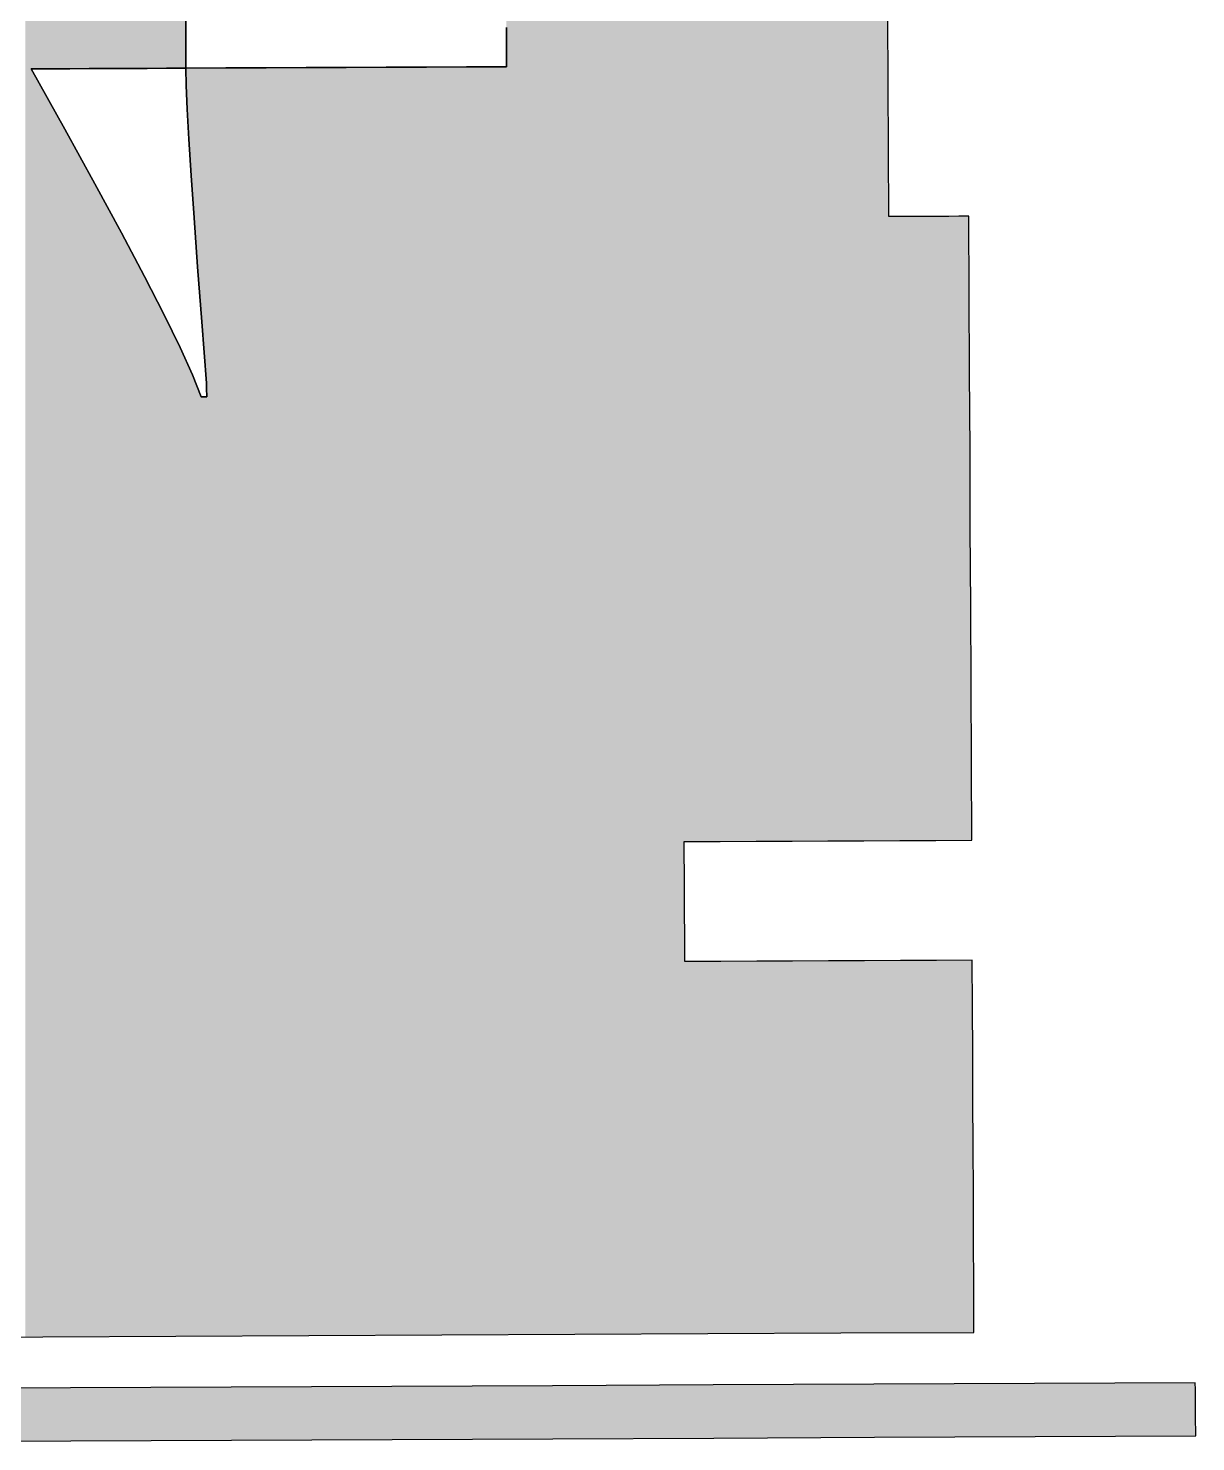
# Model space of a CAD drawing. Extents: x 4.5 to 35.8, y -15.7 to -10.4.
# Drawn here: x 33.65 to 35.815, y -15.619 to -12.997 of the extents above; entities that cross this region are included whole.
import ezdxf

# ---------------------------------------------------------------- set-up
doc = ezdxf.new("R2010")
doc.units = 0
doc.layers.add('LAYER_1', color=7, linetype='CONTINUOUS')

# ---------------------------------------------------------------- blocks, each defined once
blk = doc.blocks.new('*U7')
at = {"layer": 'LAYER_1', "color": 7}
for points in [[(34.7377, -15.4188), (34.6634, -10.3808), (34.7377, -10.3805)], [(34.8663, -15.4182), (34.7377, -10.3805), (34.8663, -10.3799)], [(34.7377, -15.4188), (34.7377, -10.3805), (34.8663, -15.4182)], [(34.8663, -14.5056), (34.8663, -10.3799), (34.8664, -14.5056)], [(34.8664, -14.5056), (34.8663, -10.3799), (34.8664, -10.3799)], [(34.8664, -14.5056), (34.8664, -10.3799), (34.8665, -14.5056)], [(34.8665, -14.5056), (34.8664, -10.3799), (34.8665, -10.3799)], [(34.8665, -14.5056), (34.8665, -10.3799), (34.8667, -14.5056)], [(34.8667, -14.5056), (34.8665, -10.3799), (34.8667, -10.3799)], [(34.8667, -14.5056), (34.8667, -10.3799), (34.8668, -14.5056)], [(34.8668, -14.5056), (34.8667, -10.3799), (34.8668, -10.3799)], [(34.8668, -14.5056), (34.8668, -10.3799), (34.8669, -14.5056)], [(34.8669, -14.5056), (34.8668, -10.3799), (34.8669, -10.3799)], [(34.8669, -14.5056), (34.8669, -10.3799), (34.8671, -14.5056)], [(34.8671, -14.5056), (34.8669, -10.3799), (34.8671, -10.3799)], [(34.8671, -14.5056), (34.8671, -10.3799), (34.8672, -14.5056)], [(34.8672, -14.5056), (34.8671, -10.3799), (34.8672, -10.3799)], [(34.8672, -14.5056), (34.8672, -10.3799), (34.8673, -14.5056)], [(34.8673, -14.5056), (34.8672, -10.3799), (34.8673, -10.3799)], [(34.9024, -14.5054), (34.8673, -10.3799), (34.9024, -10.3797)], [(34.8673, -14.5056), (34.8673, -10.3799), (34.9024, -14.5054)], [(34.9024, -14.5054), (34.9024, -10.3797), (34.9101, -14.5054)], [(34.9101, -14.5054), (34.9024, -10.3797), (34.9101, -10.3797)], [(34.9329, -14.5053), (34.9101, -10.3797), (34.9329, -10.3796)], [(34.9101, -14.5054), (34.9101, -10.3797), (34.9329, -14.5053)], [(34.9329, -14.5053), (34.9329, -10.3796), (34.934, -14.5052)], [(34.934, -14.5052), (34.9329, -10.3796), (34.934, -10.3796)], [(34.9996, -14.505), (34.934, -10.3796), (34.9996, -10.3793)], [(34.934, -14.5052), (34.934, -10.3796), (34.9996, -14.505)], [(34.9996, -14.505), (34.9996, -10.3793), (35.0006, -14.5049)], [(35.0006, -14.5049), (34.9996, -10.3793), (35.0006, -10.3793)], [(35.0662, -14.5046), (35.0006, -10.3793), (35.0662, -10.379)], [(35.0006, -14.5049), (35.0006, -10.3793), (35.0662, -14.5046)], [(35.0662, -14.5046), (35.0662, -10.379), (35.0672, -14.5046)], [(35.0672, -14.5046), (35.0662, -10.379), (35.0672, -10.379)], [(35.0672, -14.5046), (35.0672, -10.379), (35.0673, -14.5046)], [(35.0673, -14.5046), (35.0672, -10.379), (35.0673, -10.379)], [(35.1329, -14.5043), (35.0673, -10.379), (35.1329, -10.3787)], [(35.0673, -14.5046), (35.0673, -10.379), (35.1329, -14.5043)], [(35.1329, -14.5043), (35.1329, -10.3787), (35.134, -14.5043)], [(35.134, -14.5043), (35.1329, -10.3787), (35.134, -10.3787)], [(35.1569, -14.5042), (35.134, -10.3787), (35.1569, -10.3786)], [(35.134, -14.5043), (35.134, -10.3787), (35.1569, -14.5042)], [(35.1996, -14.504), (35.1569, -10.3786), (35.1996, -10.3784)], [(35.1569, -14.5042), (35.1569, -10.3786), (35.1996, -14.504)], [(35.1996, -14.504), (35.1996, -10.3784), (35.2006, -14.504)], [(35.2006, -14.504), (35.1996, -10.3784), (35.2006, -10.3784)], [(35.2319, -14.5039), (35.2006, -10.3784), (35.2319, -10.3783)], [(35.2006, -14.504), (35.2006, -10.3784), (35.2319, -14.5039)], [(35.2319, -14.5039), (35.2319, -10.3783), (35.2336, -14.5039)], [(35.2336, -14.5039), (35.2319, -10.3783), (35.2336, -10.7493)], [(33.9258, -13.0713), (33.9258, -10.384), (33.931, -13.0712)], [(33.931, -13.0712), (33.9258, -10.384), (33.931, -10.384)], [(33.931, -13.0712), (33.931, -10.384), (33.9412, -13.0712)], [(33.9412, -13.0712), (33.931, -10.384), (33.9412, -10.384)], [(34.5363, -12.9959), (34.5363, -10.3814), (34.5364, -13.0201)], [(34.5364, -13.0201), (34.5363, -10.3814), (34.5364, -10.3814)], [(34.5364, -13.0201), (34.5364, -10.3814), (34.5365, -13.0444)], [(34.5365, -13.0444), (34.5364, -10.3814), (34.5365, -10.3814)], [(34.5365, -13.0444), (34.5365, -10.3814), (34.5366, -13.0686)], [(34.5366, -13.0686), (34.5365, -10.3814), (34.5366, -10.3814)], [(34.5729, -15.4196), (34.5366, -10.3814), (34.5729, -10.3812)], [(34.5366, -15.4198), (34.5366, -10.3814), (34.5729, -15.4196)], [(34.6634, -15.4192), (34.5729, -10.3812), (34.6634, -10.3808)], [(34.5729, -15.4196), (34.5729, -10.3812), (34.6634, -15.4192)], [(34.6634, -15.4192), (34.6634, -10.3808), (34.7377, -15.4188)], [(35.2336, -14.5039), (35.2336, -10.7493), (35.2353, -14.5039)], [(35.2353, -14.5039), (35.2336, -10.7493), (35.2353, -11.1204)], [(35.2353, -14.5039), (35.2353, -11.1204), (35.2371, -14.5038)], [(35.2371, -14.5038), (35.2353, -11.1204), (35.2371, -11.4914)], [(35.2371, -14.5038), (35.2371, -11.4914), (35.2388, -14.5038)], [(35.2388, -14.5038), (35.2371, -11.4914), (35.2388, -11.8625)], [(35.2388, -14.5038), (35.2388, -11.8625), (35.2405, -14.5038)], [(35.2405, -14.5038), (35.2388, -11.8625), (35.2405, -12.2335)], [(35.2405, -14.5038), (35.2405, -12.2335), (35.2422, -14.5038)], [(35.2422, -14.5038), (35.2405, -12.2335), (35.2422, -12.6045)], [(35.2422, -14.5038), (35.2422, -12.6045), (35.2439, -14.5038)], [(35.2439, -14.5038), (35.2422, -12.6045), (35.2439, -12.9756)], [(33.6548, -15.4239), (33.6443, -12.8788), (33.6548, -12.8787)], [(33.6443, -15.4239), (33.6443, -12.8788), (33.6548, -15.4239)], [(33.6763, -13.0725), (33.6548, -12.8787), (33.6763, -12.8786)], [(33.6548, -13.0727), (33.6548, -12.8787), (33.6763, -13.0725)], [(33.6763, -13.0725), (33.6763, -12.8786), (33.6853, -13.0725)], [(33.6853, -13.0725), (33.6763, -12.8786), (33.6853, -12.8786)], [(33.6853, -13.0725), (33.6853, -12.8786), (33.6906, -13.0725)], [(33.6906, -13.0725), (33.6853, -12.8786), (33.6906, -12.8786)], [(33.7174, -13.0723), (33.6906, -12.8786), (33.7174, -12.8785)], [(33.6906, -13.0725), (33.6906, -12.8786), (33.7174, -13.0723)], [(33.7265, -13.0723), (33.7174, -12.8785), (33.7265, -12.8784)], [(33.7174, -13.0723), (33.7174, -12.8785), (33.7265, -13.0723)], [(33.7265, -13.0723), (33.7265, -12.8784), (33.7334, -13.0723)], [(33.7334, -13.0723), (33.7265, -12.8784), (33.7334, -12.8784)], [(33.7624, -13.0721), (33.7334, -12.8784), (33.7624, -12.8783)], [(33.7334, -13.0723), (33.7334, -12.8784), (33.7624, -13.0721)], [(33.7733, -13.0721), (33.7624, -12.8783), (33.7733, -12.8782)], [(33.7624, -13.0721), (33.7624, -12.8783), (33.7733, -13.0721)], [(33.7733, -13.0721), (33.7733, -12.8782), (33.7815, -13.072)], [(33.7815, -13.072), (33.7733, -12.8782), (33.7815, -12.8782)], [(33.7983, -13.0719), (33.7815, -12.8782), (33.7983, -12.8781)], [(33.7815, -13.072), (33.7815, -12.8782), (33.7983, -13.0719)], [(33.8227, -13.0718), (33.7983, -12.8781), (33.8227, -12.878)], [(33.7983, -13.0719), (33.7983, -12.8781), (33.8227, -13.0718)], [(33.8227, -13.0718), (33.8227, -12.878), (33.8296, -13.0718)], [(33.8296, -13.0718), (33.8227, -12.878), (33.8296, -12.878)], [(33.8296, -13.0718), (33.8296, -12.878), (33.8342, -13.0717)], [(33.8342, -13.0717), (33.8296, -12.878), (33.8342, -12.878)], [(33.8654, -13.0716), (33.8342, -12.878), (33.8654, -12.8778)], [(33.8342, -13.0717), (33.8342, -12.878), (33.8654, -13.0716)], [(33.8654, -13.0716), (33.8654, -12.8778), (33.87, -13.0716)], [(33.87, -13.0716), (33.8654, -12.8778), (33.87, -12.8778)], [(33.87, -13.0716), (33.87, -12.8778), (33.8777, -13.0715)], [(33.8777, -13.0715), (33.87, -12.8778), (33.8777, -12.8778)], [(33.9015, -13.0714), (33.8777, -12.8778), (33.9015, -12.8777)], [(33.8777, -13.0715), (33.8777, -12.8778), (33.9015, -13.0714)], [(33.9015, -13.0714), (33.9015, -12.8777), (33.9059, -13.0714)], [(33.9059, -13.0714), (33.9015, -12.8777), (33.9059, -12.8777)], [(33.9139, -13.0713), (33.9059, -12.8777), (33.9139, -12.8776)], [(33.9059, -13.0714), (33.9059, -12.8777), (33.9139, -13.0713)], [(33.9139, -13.0713), (33.9139, -12.8776), (33.9154, -13.0713)], [(33.9154, -13.0713), (33.9139, -12.8776), (33.9154, -12.8776)], [(33.9154, -13.0713), (33.9154, -12.8776), (33.9169, -13.0713)], [(33.9169, -13.0713), (33.9154, -12.8776), (33.9169, -12.8776)], [(33.9169, -13.0713), (33.9169, -12.8776), (33.9183, -13.0713)], [(33.9183, -13.0713), (33.9169, -12.8776), (33.9183, -12.8776)], [(33.9183, -13.0713), (33.9183, -12.8776), (33.9198, -13.0713)], [(33.9198, -13.0713), (33.9183, -12.8776), (33.9198, -12.8776)], [(33.9198, -13.0713), (33.9198, -12.8776), (33.9213, -13.0713)], [(33.9213, -13.0713), (33.9198, -12.8776), (33.9213, -12.8776)], [(33.9213, -13.0713), (33.9213, -12.8776), (33.9228, -13.0713)], [(33.9228, -13.0713), (33.9213, -12.8776), (33.9228, -12.8776)], [(33.9228, -13.0713), (33.9228, -12.8776), (33.9231, -13.0713)], [(33.9231, -13.0713), (33.9228, -12.8776), (33.9231, -12.8776)], [(33.9231, -13.0713), (33.9231, -12.8776), (33.9243, -13.0713)], [(33.9243, -13.0713), (33.9231, -12.8776), (33.9243, -12.8776)], [(33.9243, -13.0713), (33.9243, -12.8776), (33.9258, -13.0713)], [(33.9258, -13.0713), (33.9243, -12.8776), (33.9258, -12.8776)], [(33.9412, -13.0712), (33.9412, -12.8775), (33.9413, -13.0712)], [(33.9413, -13.0712), (33.9412, -12.8775), (33.9413, -12.9017)], [(33.9413, -13.0712), (33.9413, -12.9017), (33.9413, -13.0712)], [(33.9413, -13.0712), (33.9413, -12.9017), (33.9413, -12.9259)], [(33.9413, -13.0712), (33.9413, -12.9259), (33.9414, -13.0712)], [(33.9414, -13.0712), (33.9413, -12.9259), (33.9414, -12.9501)], [(33.9414, -13.0712), (33.9414, -12.9501), (33.9415, -13.0712)], [(33.9415, -13.0712), (33.9414, -12.9501), (33.9415, -12.9743)], [(33.9415, -13.0712), (33.9415, -12.9743), (33.9416, -13.0712)], [(33.9416, -13.0712), (33.9415, -12.9743), (33.9416, -12.9985)], [(33.9416, -13.0712), (33.9416, -12.9985), (33.9416, -13.0712)], [(33.9416, -13.0712), (33.9416, -12.9985), (33.9416, -13.0228)], [(35.2439, -14.5038), (35.2439, -12.9756), (35.2456, -14.5038)], [(35.2456, -14.5038), (35.2439, -12.9756), (35.2456, -13.3466)], [(33.9416, -13.0712), (33.9416, -13.0228), (33.9417, -13.0712)], [(33.9417, -13.0712), (33.9416, -13.0228), (33.9417, -13.047)], [(33.9417, -13.0712), (33.9417, -13.047), (33.9418, -13.0712)], [(33.6548, -15.4239), (33.6548, -13.0727), (33.6763, -15.4238)], [(33.6763, -15.4238), (33.6548, -13.0727), (33.6763, -13.1111)], [(33.9425, -13.1035), (33.9418, -13.0712), (33.9425, -13.0712)], [(33.9425, -13.1035), (33.9425, -13.0712), (33.9444, -13.1474)], [(33.9444, -13.1474), (33.9425, -13.0712), (33.9444, -13.0712)], [(33.9444, -13.1474), (33.9444, -13.0712), (33.9474, -13.2029)], [(33.9474, -13.2029), (33.9444, -13.0712), (33.9474, -13.0712)], [(33.9516, -13.2701), (33.9474, -13.0712), (33.9516, -13.0711)], [(33.9474, -13.2029), (33.9474, -13.0712), (33.9516, -13.2701)], [(33.9516, -13.2701), (33.9516, -13.0711), (33.954, -13.3045)], [(33.954, -13.3045), (33.9516, -13.0711), (33.954, -13.0711)], [(33.954, -13.3045), (33.954, -13.0711), (33.957, -13.3489)], [(33.957, -13.3489), (33.954, -13.0711), (33.957, -13.0711)], [(33.957, -13.3489), (33.957, -13.0711), (33.9636, -13.4394)], [(33.9636, -13.4394), (33.957, -13.0711), (33.9636, -13.0711)], [(33.9636, -13.4394), (33.9636, -13.0711), (33.9703, -13.5287)], [(33.9703, -13.5287), (33.9636, -13.0711), (33.9703, -13.0711)], [(33.9703, -13.5287), (33.9703, -13.0711), (33.9713, -13.5416)], [(33.9713, -13.5416), (33.9703, -13.0711), (33.9713, -13.0711)], [(33.9713, -13.5416), (33.9713, -13.0711), (33.9716, -13.5454)], [(33.9716, -13.5454), (33.9713, -13.0711), (33.9716, -13.0711)], [(33.9716, -13.5454), (33.9716, -13.0711), (33.9729, -13.5615)], [(33.9729, -13.5615), (33.9716, -13.0711), (33.9729, -13.0711)], [(33.9742, -13.5779), (33.9729, -13.0711), (33.9742, -13.071)], [(33.9729, -13.5615), (33.9729, -13.0711), (33.9742, -13.5779)], [(33.9742, -13.5779), (33.9742, -13.071), (33.9754, -13.5941)], [(33.9754, -13.5941), (33.9742, -13.071), (33.9754, -13.071)], [(33.9754, -13.5941), (33.9754, -13.071), (33.9767, -13.6102)], [(33.9767, -13.6102), (33.9754, -13.071), (33.9767, -13.071)], [(33.9767, -13.6102), (33.9767, -13.071), (33.978, -13.6263)], [(33.978, -13.6263), (33.9767, -13.071), (33.978, -13.071)], [(33.978, -13.6263), (33.978, -13.071), (33.9793, -13.6425)], [(33.9793, -13.6425), (33.978, -13.071), (33.9793, -13.071)], [(33.9793, -13.6425), (33.9793, -13.071), (33.9803, -13.6553)], [(33.9803, -13.6553), (33.9793, -13.071), (33.9803, -13.071)], [(33.9803, -13.6553), (33.9803, -13.071), (33.9803, -13.6585)], [(33.9803, -13.6585), (33.9803, -13.071), (33.9803, -13.071)], [(33.9803, -13.6585), (33.9803, -13.071), (33.9803, -13.6616)], [(33.9803, -13.6616), (33.9803, -13.071), (33.9803, -13.071)], [(33.9803, -13.6616), (33.9803, -13.071), (33.9804, -13.6648)], [(33.9804, -13.6648), (33.9803, -13.071), (33.9804, -13.071)], [(33.9804, -13.6648), (33.9804, -13.071), (33.9804, -13.6679)], [(33.9804, -13.6679), (33.9804, -13.071), (33.9804, -13.071)], [(33.9804, -13.6679), (33.9804, -13.071), (33.9804, -13.6711)], [(33.9804, -13.6711), (33.9804, -13.071), (33.9804, -13.071)], [(33.9804, -13.6711), (33.9804, -13.071), (33.9805, -13.6743)], [(33.9805, -13.6743), (33.9804, -13.071), (33.9805, -13.071)], [(34.0155, -15.4222), (33.9805, -13.071), (34.0155, -13.0709)], [(33.9805, -13.6743), (33.9805, -13.071), (33.9805, -13.6774)], [(33.9805, -13.6774), (33.9805, -13.071), (33.9805, -13.071)], [(33.9805, -13.6774), (33.9805, -13.071), (33.9805, -13.6806)], [(33.9805, -13.6806), (33.9805, -13.071), (33.9805, -13.071)], [(33.9805, -15.4224), (33.9805, -13.071), (34.0155, -15.4222)], [(34.0155, -15.4222), (34.0155, -13.0709), (34.0161, -15.4222)], [(34.0161, -15.4222), (34.0155, -13.0709), (34.0161, -13.0709)], [(34.0786, -15.4219), (34.0161, -13.0709), (34.0786, -13.0706)], [(34.0161, -15.4222), (34.0161, -13.0709), (34.0786, -15.4219)], [(34.0898, -15.4218), (34.0786, -13.0706), (34.0898, -13.0705)], [(34.0786, -15.4219), (34.0786, -13.0706), (34.0898, -15.4218)], [(34.0898, -15.4218), (34.0898, -13.0705), (34.0905, -15.4218)], [(34.0905, -15.4218), (34.0898, -13.0705), (34.0905, -13.0705)], [(34.1642, -15.4215), (34.0905, -13.0705), (34.1642, -13.0702)], [(34.0905, -15.4218), (34.0905, -13.0705), (34.1642, -15.4215)], [(34.1642, -15.4215), (34.1642, -13.0702), (34.1649, -15.4215)], [(34.1649, -15.4215), (34.1642, -13.0702), (34.1649, -13.0702)], [(34.1649, -15.4215), (34.1649, -13.0702), (34.1699, -15.4215)], [(34.1699, -15.4215), (34.1649, -13.0702), (34.1699, -13.0702)], [(34.2385, -15.4212), (34.1699, -13.0702), (34.2385, -13.0699)], [(34.1699, -15.4215), (34.1699, -13.0702), (34.2385, -15.4212)], [(34.2385, -15.4212), (34.2385, -13.0699), (34.2392, -15.4212)], [(34.2392, -15.4212), (34.2385, -13.0699), (34.2392, -13.0699)], [(34.2392, -15.4212), (34.2392, -13.0699), (34.2434, -15.4211)], [(34.2434, -15.4211), (34.2392, -13.0699), (34.2434, -13.0699)], [(34.3128, -15.4208), (34.2434, -13.0699), (34.3128, -13.0696)], [(34.2434, -15.4211), (34.2434, -13.0699), (34.3128, -15.4208)], [(34.3128, -15.4208), (34.3128, -13.0696), (34.3136, -15.4208)], [(34.3136, -15.4208), (34.3128, -13.0696), (34.3136, -13.0696)], [(34.3871, -15.4205), (34.3136, -13.0696), (34.3871, -13.0693)], [(34.3136, -15.4208), (34.3136, -13.0696), (34.3871, -15.4205)], [(34.3879, -15.4205), (34.3871, -13.0693), (34.3879, -13.0692)], [(34.3871, -15.4205), (34.3871, -13.0693), (34.3879, -15.4205)], [(34.3879, -15.4205), (34.3879, -13.0692), (34.4081, -15.4204)], [(34.4081, -15.4204), (34.3879, -13.0692), (34.4081, -13.0692)], [(34.4166, -15.4203), (34.4081, -13.0692), (34.4166, -13.0691)], [(34.4081, -15.4204), (34.4081, -13.0692), (34.4166, -15.4203)], [(34.4614, -15.4201), (34.4166, -13.0691), (34.4614, -13.069)], [(34.4166, -15.4203), (34.4166, -13.0691), (34.4614, -15.4201)], [(34.4623, -15.4201), (34.4614, -13.069), (34.4623, -13.0689)], [(34.4614, -15.4201), (34.4614, -13.069), (34.4623, -15.4201)], [(34.5358, -15.4198), (34.4623, -13.0689), (34.5358, -13.0686)], [(34.4623, -15.4201), (34.4623, -13.0689), (34.5358, -15.4198)], [(34.5358, -15.4198), (34.5358, -13.0686), (34.5359, -15.4198)], [(34.5359, -15.4198), (34.5358, -13.0686), (34.5359, -13.0686)], [(34.5359, -15.4198), (34.5359, -13.0686), (34.536, -15.4198)], [(34.536, -15.4198), (34.5359, -13.0686), (34.536, -13.0686)], [(34.536, -15.4198), (34.536, -13.0686), (34.5361, -15.4198)], [(34.5361, -15.4198), (34.536, -13.0686), (34.5361, -13.0686)], [(34.5361, -15.4198), (34.5361, -13.0686), (34.5362, -15.4198)], [(34.5362, -15.4198), (34.5361, -13.0686), (34.5362, -13.0686)], [(34.5362, -15.4198), (34.5362, -13.0686), (34.5363, -15.4198)], [(34.5363, -15.4198), (34.5362, -13.0686), (34.5363, -13.0686)], [(34.5363, -15.4198), (34.5363, -13.0686), (34.5364, -15.4198)], [(34.5364, -15.4198), (34.5363, -13.0686), (34.5364, -13.0686)], [(34.5364, -15.4198), (34.5364, -13.0686), (34.5365, -15.4198)], [(34.5365, -15.4198), (34.5364, -13.0686), (34.5365, -13.0686)], [(34.5365, -15.4198), (34.5365, -13.0686), (34.5366, -15.4198)], [(34.5366, -15.4198), (34.5365, -13.0686), (34.5366, -13.0686)], [(33.6763, -15.4238), (33.6763, -13.1111), (33.6853, -15.4237)], [(33.6853, -15.4237), (33.6763, -13.1111), (33.6853, -13.1271)], [(33.6853, -15.4237), (33.6853, -13.1271), (33.6906, -15.4237)], [(33.6906, -15.4237), (33.6853, -13.1271), (33.6906, -13.1366)], [(33.6906, -15.4237), (33.6906, -13.1366), (33.7174, -15.4236)], [(33.7174, -15.4236), (33.6906, -13.1366), (33.7174, -13.1842)], [(33.7174, -15.4236), (33.7174, -13.1842), (33.7265, -15.4235)], [(33.7265, -15.4235), (33.7174, -13.1842), (33.7265, -13.2007)], [(33.7265, -15.4235), (33.7265, -13.2007), (33.7334, -15.4235)], [(33.7334, -15.4235), (33.7265, -13.2007), (33.7334, -13.2132)], [(33.7334, -15.4235), (33.7334, -13.2132), (33.7624, -15.4234)], [(33.7624, -15.4234), (33.7334, -13.2132), (33.7624, -13.2657)], [(33.7624, -15.4234), (33.7624, -13.2657), (33.7733, -15.4233)], [(33.7733, -15.4233), (33.7624, -13.2657), (33.7733, -13.2855)], [(33.7733, -15.4233), (33.7733, -13.2855), (33.7815, -15.4233)], [(33.7815, -15.4233), (33.7733, -13.2855), (33.7815, -13.3006)], [(33.7815, -15.4233), (33.7815, -13.3006), (33.7983, -15.4232)], [(33.7983, -15.4232), (33.7815, -13.3006), (33.7983, -13.3316)], [(33.7983, -15.4232), (33.7983, -13.3316), (33.8227, -15.4231)], [(33.8227, -15.4231), (33.7983, -13.3316), (33.8227, -13.3767)], [(35.2642, -14.5037), (35.2456, -13.3466), (35.2642, -13.3465)], [(35.2456, -14.5038), (35.2456, -13.3466), (35.2642, -14.5037)], [(35.2642, -14.5037), (35.2642, -13.3465), (35.2662, -14.5037)], [(35.2662, -14.5037), (35.2642, -13.3465), (35.2662, -13.3465)], [(35.2662, -14.5037), (35.2662, -13.3465), (35.2673, -14.5037)], [(35.2673, -14.5037), (35.2662, -13.3465), (35.2673, -13.3465)], [(35.2828, -14.5036), (35.2673, -13.3465), (35.2828, -13.3464)], [(35.2673, -14.5037), (35.2673, -13.3465), (35.2828, -14.5036)], [(35.3014, -14.5035), (35.2828, -13.3464), (35.3014, -13.3463)], [(35.2828, -14.5036), (35.2828, -13.3464), (35.3014, -14.5035)], [(35.32, -14.5035), (35.3014, -13.3463), (35.32, -13.3462)], [(35.3014, -14.5035), (35.3014, -13.3463), (35.32, -14.5035)], [(35.3329, -14.5034), (35.32, -13.3462), (35.3329, -13.3461)], [(35.32, -14.5035), (35.32, -13.3462), (35.3329, -14.5034)], [(35.3329, -14.5034), (35.3329, -13.3461), (35.334, -14.5034)], [(35.334, -14.5034), (35.3329, -13.3461), (35.334, -13.3461)], [(35.334, -14.5034), (35.334, -13.3461), (35.3385, -14.5034)], [(35.3385, -14.5034), (35.334, -13.3461), (35.3385, -13.3461)], [(35.3571, -14.5033), (35.3385, -13.3461), (35.3571, -13.346)], [(35.3385, -14.5034), (35.3385, -13.3461), (35.3571, -14.5033)], [(35.3757, -14.5032), (35.3571, -13.346), (35.3757, -13.3459)], [(35.3571, -14.5033), (35.3571, -13.346), (35.3757, -14.5032)], [(35.3943, -14.5031), (35.3757, -13.3459), (35.3943, -13.3458)], [(35.3757, -14.5032), (35.3757, -13.3459), (35.3943, -14.5031)], [(35.3943, -14.5031), (35.3943, -13.3458), (35.395, -14.5031)], [(35.395, -14.5031), (35.3943, -13.3458), (35.395, -13.4905)], [(33.8227, -15.4231), (33.8227, -13.3767), (33.8296, -15.4231)], [(33.8296, -15.4231), (33.8227, -13.3767), (33.8296, -13.3898)], [(33.8296, -15.4231), (33.8296, -13.3898), (33.8342, -15.423)], [(33.8342, -15.423), (33.8296, -13.3898), (33.8342, -13.3984)], [(33.8342, -15.423), (33.8342, -13.3984), (33.8654, -15.4229)], [(33.8654, -15.4229), (33.8342, -13.3984), (33.8654, -13.4577)], [(33.8654, -15.4229), (33.8654, -13.4577), (33.87, -15.4229)], [(33.87, -15.4229), (33.8654, -13.4577), (33.87, -13.4668)], [(33.87, -15.4229), (33.87, -13.4668), (33.8777, -15.4228)], [(33.8777, -15.4228), (33.87, -13.4668), (33.8777, -13.4818)], [(33.8777, -15.4228), (33.8777, -13.4818), (33.9015, -15.4227)], [(33.9015, -15.4227), (33.8777, -13.4818), (33.9015, -13.5286)], [(35.395, -14.5031), (35.395, -13.4905), (35.3956, -14.5031)], [(35.3956, -14.5031), (35.395, -13.4905), (35.3956, -13.6351)], [(33.9015, -15.4227), (33.9015, -13.5286), (33.9059, -15.4227)], [(33.9059, -15.4227), (33.9015, -13.5286), (33.9059, -13.5377)], [(33.9059, -15.4227), (33.9059, -13.5377), (33.9139, -15.4227)], [(33.9139, -15.4227), (33.9059, -13.5377), (33.9139, -13.5541)], [(33.9139, -15.4227), (33.9139, -13.5541), (33.9154, -15.4227)], [(33.9154, -15.4227), (33.9139, -13.5541), (33.9154, -13.5571)], [(33.9154, -15.4227), (33.9154, -13.5571), (33.9169, -15.4226)], [(33.9169, -15.4226), (33.9154, -13.5571), (33.9169, -13.5602)], [(33.9169, -15.4226), (33.9169, -13.5602), (33.9183, -15.4226)], [(33.9183, -15.4226), (33.9169, -13.5602), (33.9183, -13.5632)], [(33.9183, -15.4226), (33.9183, -13.5632), (33.9198, -15.4226)], [(33.9198, -15.4226), (33.9183, -13.5632), (33.9198, -13.5663)], [(33.9198, -15.4226), (33.9198, -13.5663), (33.9213, -15.4226)], [(33.9213, -15.4226), (33.9198, -13.5663), (33.9213, -13.5693)], [(33.9213, -15.4226), (33.9213, -13.5693), (33.9228, -15.4226)], [(33.9228, -15.4226), (33.9213, -13.5693), (33.9228, -13.5724)], [(33.9228, -15.4226), (33.9228, -13.5724), (33.9231, -15.4226)], [(33.9231, -15.4226), (33.9228, -13.5724), (33.9231, -13.573)], [(33.9231, -15.4226), (33.9231, -13.573), (33.9243, -15.4226)], [(33.9243, -15.4226), (33.9231, -13.573), (33.9243, -13.5754)], [(33.9243, -15.4226), (33.9243, -13.5754), (33.9258, -15.4226)], [(33.9258, -15.4226), (33.9243, -13.5754), (33.9258, -13.5785)], [(33.9258, -15.4226), (33.9258, -13.5785), (33.931, -15.4226)], [(33.931, -15.4226), (33.9258, -13.5785), (33.931, -13.5894)], [(33.931, -15.4226), (33.931, -13.5894), (33.9412, -15.4225)], [(33.9412, -15.4225), (33.931, -13.5894), (33.9412, -13.6118)], [(33.9412, -15.4225), (33.9412, -13.6118), (33.9413, -15.4225)], [(33.9413, -15.4225), (33.9412, -13.6118), (33.9413, -13.6119)], [(33.9413, -15.4225), (33.9413, -13.6119), (33.9413, -15.4225)], [(33.9413, -15.4225), (33.9413, -13.6119), (33.9413, -13.6121)], [(33.9413, -15.4225), (33.9413, -13.6121), (33.9414, -15.4225)], [(33.9414, -15.4225), (33.9413, -13.6121), (33.9414, -13.6123)], [(33.9414, -15.4225), (33.9414, -13.6123), (33.9415, -15.4225)], [(33.9415, -15.4225), (33.9414, -13.6123), (33.9415, -13.6125)], [(33.9415, -15.4225), (33.9415, -13.6125), (33.9416, -15.4225)], [(33.9416, -15.4225), (33.9415, -13.6125), (33.9416, -13.6126)], [(33.9416, -15.4225), (33.9416, -13.6126), (33.9416, -15.4225)], [(33.9416, -15.4225), (33.9416, -13.6126), (33.9416, -13.6128)], [(33.9416, -15.4225), (33.9416, -13.6128), (33.9417, -15.4225)], [(33.9417, -15.4225), (33.9416, -13.6128), (33.9417, -13.6129)], [(33.9417, -15.4225), (33.9417, -13.6129), (33.9418, -15.4225)], [(33.9418, -15.4225), (33.9417, -13.6129), (33.9418, -13.6131)], [(33.9418, -15.4225), (33.9418, -13.6131), (33.9425, -15.4225)], [(33.9425, -15.4225), (33.9418, -13.6131), (33.9425, -13.6148)], [(33.9425, -15.4225), (33.9425, -13.6148), (33.9444, -15.4225)], [(33.9444, -15.4225), (33.9425, -13.6148), (33.9444, -13.6189)], [(33.9444, -15.4225), (33.9444, -13.6189), (33.9474, -15.4225)], [(33.9474, -15.4225), (33.9444, -13.6189), (33.9474, -13.6256)], [(33.9474, -15.4225), (33.9474, -13.6256), (33.9516, -15.4225)], [(33.9516, -15.4225), (33.9474, -13.6256), (33.9516, -13.6349)], [(33.9516, -15.4225), (33.9516, -13.6349), (33.954, -15.4225)], [(33.954, -15.4225), (33.9516, -13.6349), (33.954, -13.6401)], [(33.954, -15.4225), (33.954, -13.6401), (33.957, -15.4225)], [(33.957, -15.4225), (33.954, -13.6401), (33.957, -13.6476)], [(33.957, -15.4225), (33.957, -13.6476), (33.9636, -15.4224)], [(33.9636, -15.4224), (33.957, -13.6476), (33.9636, -13.6639)], [(35.3956, -14.5031), (35.3956, -13.6351), (35.3963, -14.5031)], [(35.3963, -14.5031), (35.3956, -13.6351), (35.3963, -13.7798)], [(33.9636, -15.4224), (33.9636, -13.6639), (33.9703, -15.4224)], [(33.9703, -15.4224), (33.9636, -13.6639), (33.9703, -13.6806)], [(33.9703, -15.4224), (33.9703, -13.6806), (33.9713, -15.4224)], [(33.9713, -15.4224), (33.9703, -13.6806), (33.9713, -13.6806)], [(33.9713, -15.4224), (33.9713, -13.6806), (33.9716, -15.4224)], [(33.9716, -15.4224), (33.9713, -13.6806), (33.9716, -13.6806)], [(33.9716, -15.4224), (33.9716, -13.6806), (33.9729, -15.4224)], [(33.9729, -15.4224), (33.9716, -13.6806), (33.9729, -13.6806)], [(33.9729, -15.4224), (33.9729, -13.6806), (33.9742, -15.4224)], [(33.9742, -15.4224), (33.9729, -13.6806), (33.9742, -13.6806)], [(33.9742, -15.4224), (33.9742, -13.6806), (33.9754, -15.4224)], [(33.9754, -15.4224), (33.9742, -13.6806), (33.9754, -13.6806)], [(33.9754, -15.4224), (33.9754, -13.6806), (33.9767, -15.4224)], [(33.9767, -15.4224), (33.9754, -13.6806), (33.9767, -13.6806)], [(33.9767, -15.4224), (33.9767, -13.6806), (33.978, -15.4224)], [(33.978, -15.4224), (33.9767, -13.6806), (33.978, -13.6806)], [(33.978, -15.4224), (33.978, -13.6806), (33.9793, -15.4224)], [(33.9793, -15.4224), (33.978, -13.6806), (33.9793, -13.6806)], [(33.9793, -15.4224), (33.9793, -13.6806), (33.9803, -15.4224)], [(33.9803, -15.4224), (33.9793, -13.6806), (33.9803, -13.6806)], [(33.9803, -15.4224), (33.9803, -13.6806), (33.9803, -15.4224)], [(33.9803, -15.4224), (33.9803, -13.6806), (33.9803, -13.6806)], [(33.9803, -15.4224), (33.9803, -13.6806), (33.9803, -15.4224)], [(33.9803, -15.4224), (33.9803, -13.6806), (33.9803, -13.6806)], [(33.9803, -15.4224), (33.9803, -13.6806), (33.9804, -15.4224)], [(33.9804, -15.4224), (33.9803, -13.6806), (33.9804, -13.6806)], [(33.9804, -15.4224), (33.9804, -13.6806), (33.9804, -15.4224)], [(33.9804, -15.4224), (33.9804, -13.6806), (33.9804, -13.6806)], [(33.9804, -15.4224), (33.9804, -13.6806), (33.9804, -15.4224)], [(33.9804, -15.4224), (33.9804, -13.6806), (33.9804, -13.6806)], [(33.9804, -15.4224), (33.9804, -13.6806), (33.9805, -15.4224)], [(33.9805, -15.4224), (33.9804, -13.6806), (33.9805, -13.6806)], [(33.9805, -15.4224), (33.9805, -13.6806), (33.9805, -15.4224)], [(33.9805, -15.4224), (33.9805, -13.6806), (33.9805, -13.6806)], [(33.9805, -15.4224), (33.9805, -13.6806), (33.9805, -15.4224)], [(33.9805, -15.4224), (33.9805, -13.6806), (33.9805, -13.6806)], [(35.3963, -14.5031), (35.3963, -13.7798), (35.3969, -14.5031)], [(35.3969, -14.5031), (35.3963, -13.7798), (35.3969, -13.9244)], [(35.3969, -14.5031), (35.3969, -13.9244), (35.3976, -14.5031)], [(35.3976, -14.5031), (35.3969, -13.9244), (35.3976, -14.0691)], [(35.3976, -14.5031), (35.3976, -14.0691), (35.3982, -14.5031)], [(35.3982, -14.5031), (35.3976, -14.0691), (35.3982, -14.2138)], [(35.3982, -14.5031), (35.3982, -14.2138), (35.3989, -14.5031)], [(35.3989, -14.5031), (35.3982, -14.2138), (35.3989, -14.3584)], [(35.3989, -14.5031), (35.3989, -14.3584), (35.3996, -14.5031)], [(34.8663, -15.4182), (34.8663, -14.5056), (34.8664, -15.4182)], [(34.8664, -15.4182), (34.8663, -14.5056), (34.8664, -14.5334)], [(34.8664, -15.4182), (34.8664, -14.5334), (34.8665, -15.4182)], [(34.8665, -15.4182), (34.8664, -14.5334), (34.8665, -14.5612)], [(34.8665, -15.4182), (34.8665, -14.5612), (34.8667, -15.4182)], [(34.8667, -15.4182), (34.8665, -14.5612), (34.8667, -14.589)], [(34.8667, -15.4182), (34.8667, -14.589), (34.8668, -15.4182)], [(34.8668, -15.4182), (34.8667, -14.589), (34.8668, -14.6169)], [(34.8668, -15.4182), (34.8668, -14.6169), (34.8669, -15.4182)], [(34.8669, -15.4182), (34.8668, -14.6169), (34.8669, -14.6447)], [(34.8669, -15.4182), (34.8669, -14.6447), (34.8671, -15.4182)], [(34.8671, -15.4182), (34.8669, -14.6447), (34.8671, -14.6725)], [(34.8671, -15.4182), (34.8671, -14.6725), (34.8672, -15.4182)], [(34.8672, -15.4182), (34.8671, -14.6725), (34.8672, -14.7003)], [(34.8672, -15.4182), (34.8672, -14.7003), (34.8673, -15.4182)], [(34.8673, -15.4182), (34.8672, -14.7003), (34.8673, -14.7281)], [(34.9024, -15.4181), (34.8673, -14.7281), (34.9024, -14.728)], [(34.8673, -15.4182), (34.8673, -14.7281), (34.9024, -15.4181)], [(34.9101, -15.418), (34.9024, -14.728), (34.9101, -14.7279)], [(34.9024, -15.4181), (34.9024, -14.728), (34.9101, -15.418)], [(34.9329, -15.4179), (34.9101, -14.7279), (34.9329, -14.7278)], [(34.9101, -15.418), (34.9101, -14.7279), (34.9329, -15.4179)], [(34.9329, -15.4179), (34.9329, -14.7278), (34.934, -15.4179)], [(34.934, -15.4179), (34.9329, -14.7278), (34.934, -14.7278)], [(34.9996, -15.4176), (34.934, -14.7278), (34.9996, -14.7275)], [(34.934, -15.4179), (34.934, -14.7278), (34.9996, -15.4176)], [(34.9996, -15.4176), (34.9996, -14.7275), (35.0006, -15.4176)], [(35.0006, -15.4176), (34.9996, -14.7275), (35.0006, -14.7275)], [(35.0662, -15.4173), (35.0006, -14.7275), (35.0662, -14.7272)], [(35.0006, -15.4176), (35.0006, -14.7275), (35.0662, -15.4173)], [(35.0662, -15.4173), (35.0662, -14.7272), (35.0672, -15.4173)], [(35.0672, -15.4173), (35.0662, -14.7272), (35.0672, -14.7272)], [(35.0672, -15.4173), (35.0672, -14.7272), (35.0673, -15.4173)], [(35.0673, -15.4173), (35.0672, -14.7272), (35.0673, -14.7272)], [(35.1329, -15.417), (35.0673, -14.7272), (35.1329, -14.7269)], [(35.0673, -15.4173), (35.0673, -14.7272), (35.1329, -15.417)], [(35.1329, -15.417), (35.1329, -14.7269), (35.134, -15.417)], [(35.134, -15.417), (35.1329, -14.7269), (35.134, -14.7269)], [(35.1569, -15.4169), (35.134, -14.7269), (35.1569, -14.7268)], [(35.134, -15.417), (35.134, -14.7269), (35.1569, -15.4169)], [(35.1996, -15.4167), (35.1569, -14.7268), (35.1996, -14.7266)], [(35.1569, -15.4169), (35.1569, -14.7268), (35.1996, -15.4167)], [(35.1996, -15.4167), (35.1996, -14.7266), (35.2006, -15.4167)], [(35.2006, -15.4167), (35.1996, -14.7266), (35.2006, -14.7266)], [(35.2319, -15.4165), (35.2006, -14.7266), (35.2319, -14.7265)], [(35.2006, -15.4167), (35.2006, -14.7266), (35.2319, -15.4165)], [(35.2336, -15.4165), (35.2319, -14.7265), (35.2336, -14.7264)], [(35.2319, -15.4165), (35.2319, -14.7265), (35.2336, -15.4165)], [(35.2336, -15.4165), (35.2336, -14.7264), (35.2353, -15.4165)], [(35.2353, -15.4165), (35.2336, -14.7264), (35.2353, -14.7264)], [(35.2353, -15.4165), (35.2353, -14.7264), (35.2371, -15.4165)], [(35.2371, -15.4165), (35.2353, -14.7264), (35.2371, -14.7264)], [(35.2371, -15.4165), (35.2371, -14.7264), (35.2388, -15.4165)], [(35.2388, -15.4165), (35.2371, -14.7264), (35.2388, -14.7264)], [(35.2388, -15.4165), (35.2388, -14.7264), (35.2405, -15.4165)], [(35.2405, -15.4165), (35.2388, -14.7264), (35.2405, -14.7264)], [(35.2405, -15.4165), (35.2405, -14.7264), (35.2422, -15.4165)], [(35.2422, -15.4165), (35.2405, -14.7264), (35.2422, -14.7264)], [(35.2422, -15.4165), (35.2422, -14.7264), (35.2439, -15.4165)], [(35.2439, -15.4165), (35.2422, -14.7264), (35.2439, -14.7264)], [(35.2439, -15.4165), (35.2439, -14.7264), (35.2456, -15.4165)], [(35.2456, -15.4165), (35.2439, -14.7264), (35.2456, -14.7264)], [(35.2642, -15.4164), (35.2456, -14.7264), (35.2642, -14.7263)], [(35.2456, -15.4165), (35.2456, -14.7264), (35.2642, -15.4164)], [(35.2642, -15.4164), (35.2642, -14.7263), (35.2662, -15.4164)], [(35.2662, -15.4164), (35.2642, -14.7263), (35.2662, -14.7263)], [(35.2662, -15.4164), (35.2662, -14.7263), (35.2673, -15.4164)], [(35.2673, -15.4164), (35.2662, -14.7263), (35.2673, -14.7263)], [(35.2828, -15.4163), (35.2673, -14.7263), (35.2828, -14.7262)], [(35.2673, -15.4164), (35.2673, -14.7263), (35.2828, -15.4163)], [(35.3014, -15.4162), (35.2828, -14.7262), (35.3014, -14.7261)], [(35.2828, -15.4163), (35.2828, -14.7262), (35.3014, -15.4162)], [(35.32, -15.4161), (35.3014, -14.7261), (35.32, -14.726)], [(35.3014, -15.4162), (35.3014, -14.7261), (35.32, -15.4161)], [(35.32, -15.4161), (35.32, -14.726), (35.3329, -15.4161)], [(35.3329, -15.4161), (35.32, -14.726), (35.3329, -14.726)], [(35.3329, -15.4161), (35.3329, -14.726), (35.334, -15.4161)], [(35.334, -15.4161), (35.3329, -14.726), (35.334, -14.726)], [(35.334, -15.4161), (35.334, -14.726), (35.3385, -15.416)], [(35.3385, -15.416), (35.334, -14.726), (35.3385, -14.726)], [(35.3571, -15.416), (35.3385, -14.726), (35.3571, -14.7259)], [(35.3385, -15.416), (35.3385, -14.726), (35.3571, -15.416)], [(35.3757, -15.4159), (35.3571, -14.7259), (35.3757, -14.7258)], [(35.3571, -15.416), (35.3571, -14.7259), (35.3757, -15.4159)], [(35.3943, -15.4158), (35.3757, -14.7258), (35.3943, -14.7257)], [(35.3757, -15.4159), (35.3757, -14.7258), (35.3943, -15.4158)], [(35.3943, -15.4158), (35.3943, -14.7257), (35.395, -15.4158)], [(35.395, -15.4158), (35.3943, -14.7257), (35.395, -14.7257)], [(35.395, -15.4158), (35.395, -14.7257), (35.3956, -15.4158)], [(35.3956, -15.4158), (35.395, -14.7257), (35.3956, -14.7257)], [(35.3956, -15.4158), (35.3956, -14.7257), (35.3963, -15.4158)], [(35.3963, -15.4158), (35.3956, -14.7257), (35.3963, -14.7257)], [(35.3963, -15.4158), (35.3963, -14.7257), (35.3969, -15.4158)], [(35.3969, -15.4158), (35.3963, -14.7257), (35.3969, -14.7257)], [(35.3969, -15.4158), (35.3969, -14.7257), (35.3976, -15.4158)], [(35.3976, -15.4158), (35.3969, -14.7257), (35.3976, -14.7257)], [(35.3976, -15.4158), (35.3976, -14.7257), (35.3982, -15.4158)], [(35.3982, -15.4158), (35.3976, -14.7257), (35.3982, -14.7257)], [(35.3982, -15.4158), (35.3982, -14.7257), (35.3989, -15.4158)], [(35.3989, -15.4158), (35.3982, -14.7257), (35.3989, -14.7257)], [(35.3989, -15.4158), (35.3989, -14.7257), (35.3996, -15.4158)], [(35.3996, -15.4158), (35.3989, -14.7257), (35.3996, -14.7257)], [(35.3996, -15.4158), (35.3996, -14.7257), (35.4006, -15.4158)], [(35.4006, -15.4158), (35.3996, -14.7257), (35.4006, -14.7257)], [(35.4006, -15.4158), (35.4006, -14.7257), (35.401, -15.4158)], [(35.401, -15.4158), (35.4006, -14.7257), (35.401, -14.8119)], [(35.401, -15.4158), (35.401, -14.8119), (35.4014, -15.4158)], [(35.4014, -15.4158), (35.401, -14.8119), (35.4014, -14.8982)], [(35.4014, -15.4158), (35.4014, -14.8982), (35.4018, -15.4158)], [(35.4018, -15.4158), (35.4014, -14.8982), (35.4018, -14.9844)], [(35.4018, -15.4158), (35.4018, -14.9844), (35.4021, -15.4158)], [(35.4021, -15.4158), (35.4018, -14.9844), (35.4021, -15.0707)], [(35.4021, -15.4158), (35.4021, -15.0707), (35.4025, -15.4158)], [(35.4025, -15.4158), (35.4021, -15.0707), (35.4025, -15.157)], [(35.4025, -15.4158), (35.4025, -15.157), (35.4029, -15.4158)], [(35.4029, -15.4158), (35.4025, -15.157), (35.4029, -15.2432)], [(35.4029, -15.4158), (35.4029, -15.2432), (35.4033, -15.4157)], [(35.4033, -15.4157), (35.4029, -15.2432), (35.4033, -15.3295)], [(35.4033, -15.4157), (35.4033, -15.3295), (35.4037, -15.4157)]]:
    blk.add_solid(points, dxfattribs=at)
blk = doc.blocks.new('*U8')
at = {"layer": 'LAYER_1', "color": 7}
for points in [[(34.026, -15.6158), (33.7287, -15.5187), (34.026, -15.5173)], [(34.026, -15.6158), (34.026, -15.5173), (34.0268, -15.6158)], [(34.0268, -15.6158), (34.026, -15.5173), (34.0268, -15.5173)], [(34.324, -15.6144), (34.0268, -15.5173), (34.324, -15.5159)], [(34.0268, -15.6158), (34.0268, -15.5173), (34.324, -15.6144)], [(34.324, -15.6144), (34.324, -15.5159), (34.3248, -15.6144)], [(34.3248, -15.6144), (34.324, -15.5159), (34.3248, -15.5159)], [(34.6221, -15.6131), (34.3248, -15.5159), (34.6221, -15.5146)], [(34.3248, -15.6144), (34.3248, -15.5159), (34.6221, -15.6131)], [(34.6221, -15.6131), (34.6221, -15.5146), (34.6228, -15.6131)], [(34.6228, -15.6131), (34.6221, -15.5146), (34.6228, -15.5146)], [(34.9201, -15.6117), (34.6228, -15.5146), (34.9201, -15.5132)], [(34.6228, -15.6131), (34.6228, -15.5146), (34.9201, -15.6117)], [(34.9201, -15.6117), (34.9201, -15.5132), (34.9209, -15.6117)], [(34.9209, -15.6117), (34.9201, -15.5132), (34.9209, -15.5132)], [(35.2182, -15.6103), (34.9209, -15.5132), (35.2182, -15.5118)], [(34.9209, -15.6117), (34.9209, -15.5132), (35.2182, -15.6103)], [(35.2182, -15.6103), (35.2182, -15.5118), (35.2189, -15.6103)], [(35.2189, -15.6103), (35.2182, -15.5118), (35.2189, -15.5118)], [(35.5162, -15.609), (35.2189, -15.5118), (35.5162, -15.5104)], [(35.2189, -15.6103), (35.2189, -15.5118), (35.5162, -15.609)], [(35.5162, -15.609), (35.5162, -15.5104), (35.517, -15.609)], [(35.517, -15.609), (35.5162, -15.5104), (35.517, -15.5104)], [(35.8142, -15.6076), (35.517, -15.5104), (35.8142, -15.5091)], [(35.517, -15.609), (35.517, -15.5104), (35.8142, -15.6076)], [(35.8142, -15.6076), (35.8142, -15.5091), (35.8144, -15.6076)], [(35.8144, -15.6076), (35.8142, -15.5091), (35.8144, -15.5214)], [(33.43, -15.5323), (33.4299, -15.52), (33.43, -15.52)], [(33.43, -15.5323), (33.43, -15.52), (33.4301, -15.5447)], [(33.4301, -15.5447), (33.43, -15.52), (33.4301, -15.52)], [(33.4301, -15.5447), (33.4301, -15.52), (33.4302, -15.557)], [(33.4302, -15.557), (33.4301, -15.52), (33.4302, -15.52)], [(33.4302, -15.557), (33.4302, -15.52), (33.4303, -15.5693)], [(33.4303, -15.5693), (33.4302, -15.52), (33.4303, -15.52)], [(33.4303, -15.5693), (33.4303, -15.52), (33.4304, -15.5816)], [(33.4304, -15.5816), (33.4303, -15.52), (33.4304, -15.52)], [(33.4304, -15.5816), (33.4304, -15.52), (33.4305, -15.5939)], [(33.4305, -15.5939), (33.4304, -15.52), (33.4305, -15.52)], [(33.4305, -15.5939), (33.4305, -15.52), (33.4306, -15.6062)], [(33.4306, -15.6062), (33.4305, -15.52), (33.4306, -15.52)], [(33.4306, -15.6062), (33.4306, -15.52), (33.4307, -15.6186)], [(33.4307, -15.6186), (33.4306, -15.52), (33.4307, -15.52)], [(33.728, -15.6172), (33.4307, -15.52), (33.728, -15.5187)], [(33.4307, -15.6186), (33.4307, -15.52), (33.728, -15.6172)], [(33.728, -15.6172), (33.728, -15.5187), (33.7287, -15.6172)], [(33.7287, -15.6172), (33.728, -15.5187), (33.7287, -15.5187)], [(33.7287, -15.6172), (33.7287, -15.5187), (34.026, -15.6158)], [(35.8144, -15.6076), (35.8144, -15.5214), (35.8144, -15.6076)], [(35.8144, -15.6076), (35.8144, -15.5214), (35.8144, -15.5337)], [(35.8144, -15.6076), (35.8144, -15.5337), (35.8145, -15.6076)], [(35.8145, -15.6076), (35.8144, -15.5337), (35.8145, -15.546)], [(35.8145, -15.6076), (35.8145, -15.546), (35.8146, -15.6076)], [(35.8146, -15.6076), (35.8145, -15.546), (35.8146, -15.5583)], [(35.8146, -15.6076), (35.8146, -15.5583), (35.8147, -15.6076)], [(35.8147, -15.6076), (35.8146, -15.5583), (35.8147, -15.5706)], [(35.8147, -15.6076), (35.8147, -15.5706), (35.8148, -15.6076)], [(35.8148, -15.6076), (35.8147, -15.5706), (35.8148, -15.5829)], [(35.8148, -15.6076), (35.8148, -15.5829), (35.8149, -15.6076)], [(35.8149, -15.6076), (35.8148, -15.5829), (35.8149, -15.5953)], [(35.8149, -15.6076), (35.8149, -15.5953), (35.815, -15.6076)]]:
    blk.add_solid(points, dxfattribs=at)
blk = doc.blocks.new('BLOCK_2')
at = {"layer": 'LAYER_1'}
for points in [[(33.9231, -15.4226), (34.1699, -15.4215), (34.4166, -15.4203), (34.6634, -15.4192), (34.9101, -15.418), (35.1569, -15.4169), (35.4037, -15.4157), (35.4033, -15.3295), (35.4029, -15.2432), (35.4025, -15.157), (35.4021, -15.0707), (35.4018, -14.9844), (35.4014, -14.8982), (35.401, -14.8119), (35.4006, -14.7257), (35.334, -14.726), (35.2673, -14.7263), (35.2006, -14.7266), (35.134, -14.7269), (35.0673, -14.7272), (35.0006, -14.7275), (34.934, -14.7278), (34.8673, -14.7281), (34.8672, -14.7003), (34.8671, -14.6725), (34.8669, -14.6447), (34.8668, -14.6169), (34.8667, -14.589), (34.8665, -14.5612), (34.8664, -14.5334), (34.8663, -14.5056), (34.9329, -14.5053), (34.9996, -14.505), (35.0662, -14.5046), (35.1329, -14.5043), (35.1996, -14.504), (35.2662, -14.5037), (35.3329, -14.5034), (35.3996, -14.5031), (35.3989, -14.3584), (35.3982, -14.2138), (35.3976, -14.0691), (35.3969, -13.9244), (35.3963, -13.7798), (35.3956, -13.6351), (35.395, -13.4905), (35.3943, -13.3458), (35.3757, -13.3459), (35.3571, -13.346), (35.3385, -13.3461), (35.32, -13.3462), (35.3014, -13.3463), (35.2828, -13.3464), (35.2642, -13.3465), (35.2456, -13.3466), (35.2439, -12.9756)], [(33.4296, -15.4249), (33.6763, -15.4238), (33.9231, -15.4226)], [(33.6906, -13.0725), (33.7265, -13.0723), (33.7624, -13.0721), (33.7983, -13.0719), (33.8342, -13.0717), (33.87, -13.0716), (33.9059, -13.0714), (33.9418, -13.0712), (33.9417, -13.047), (33.9416, -13.0228), (33.9416, -12.9985), (33.9415, -12.9743)], [(34.5363, -12.9959), (34.5364, -13.0201), (34.5365, -13.0444), (34.5366, -13.0686), (34.4623, -13.0689), (34.3879, -13.0692), (34.3136, -13.0696), (34.2392, -13.0699), (34.1649, -13.0702), (34.0905, -13.0705), (34.0161, -13.0709), (33.9418, -13.0712), (33.9425, -13.1035), (33.9444, -13.1474), (33.9474, -13.2029), (33.9516, -13.2701), (33.957, -13.3489), (33.9636, -13.4394), (33.9713, -13.5416), (33.9803, -13.6553), (33.9803, -13.6585), (33.9803, -13.6616), (33.9804, -13.6648), (33.9804, -13.6679), (33.9804, -13.6711), (33.9805, -13.6743), (33.9805, -13.6774), (33.9805, -13.6806), (33.9793, -13.6806), (33.978, -13.6806), (33.9767, -13.6806), (33.9754, -13.6806), (33.9742, -13.6806), (33.9729, -13.6806), (33.9716, -13.6806), (33.9703, -13.6806), (33.954, -13.6401), (33.931, -13.5894), (33.9015, -13.5286), (33.8654, -13.4577), (33.8227, -13.3767), (33.7733, -13.2855), (33.7174, -13.1842), (33.6548, -13.0727), (33.6906, -13.0725)], [(34.0905, -13.0705), (34.1649, -13.0702), (34.2392, -13.0699), (34.3136, -13.0696), (34.3879, -13.0692), (34.4623, -13.0689), (34.5366, -13.0686), (34.5365, -13.0444), (34.5364, -13.0201), (34.5363, -12.9959)], [(33.9415, -12.9743), (33.9416, -12.9985), (33.9416, -13.0228), (33.9417, -13.047), (33.9418, -13.0712), (34.0161, -13.0709), (34.0905, -13.0705)], [(33.7733, -13.2855), (33.8227, -13.3767), (33.8654, -13.4577), (33.9015, -13.5286), (33.931, -13.5894), (33.954, -13.6401), (33.9703, -13.6806), (33.9716, -13.6806), (33.9729, -13.6806), (33.9742, -13.6806), (33.9754, -13.6806), (33.9767, -13.6806), (33.978, -13.6806), (33.9793, -13.6806), (33.9805, -13.6806), (33.9805, -13.6774), (33.9805, -13.6743), (33.9804, -13.6711), (33.9804, -13.6679), (33.9804, -13.6648), (33.9803, -13.6616), (33.9803, -13.6585), (33.9803, -13.6553), (33.9713, -13.5416), (33.9636, -13.4394), (33.957, -13.3489), (33.9516, -13.2701), (33.9474, -13.2029), (33.9444, -13.1474), (33.9425, -13.1035), (33.9418, -13.0712), (33.9059, -13.0714), (33.87, -13.0716), (33.8342, -13.0717), (33.7983, -13.0719), (33.7624, -13.0721), (33.7265, -13.0723), (33.6906, -13.0725), (33.6548, -13.0727), (33.7174, -13.1842), (33.7733, -13.2855)], [(35.8149, -15.5953), (35.8148, -15.5829), (35.8147, -15.5706), (35.8146, -15.5583), (35.8145, -15.546), (35.8144, -15.5337), (35.8144, -15.5214), (35.8142, -15.5091), (35.5162, -15.5104), (35.2182, -15.5118), (34.9201, -15.5132), (34.6221, -15.5146), (34.324, -15.5159), (34.026, -15.5173), (33.728, -15.5187), (33.4299, -15.52)], [(33.4307, -15.6186), (33.7287, -15.6172), (34.0268, -15.6158), (34.3248, -15.6144), (34.6228, -15.6131), (34.9209, -15.6117), (35.2189, -15.6103), (35.517, -15.609), (35.815, -15.6076), (35.8149, -15.5953)]]:
    blk.add_lwpolyline(points, dxfattribs=at)
at = {"layer": 'LAYER_1', "color": 7}
for name in ['*U7', '*U8']:
    blk.add_blockref(name, (0, 0), dxfattribs=at)

msp = doc.modelspace()

# ---------------------------------------------------------------- block references
at = {"layer": 'LAYER_1'}
msp.add_blockref('BLOCK_2', (0, 0), dxfattribs=at)

doc.saveas('drawing.dxf')
